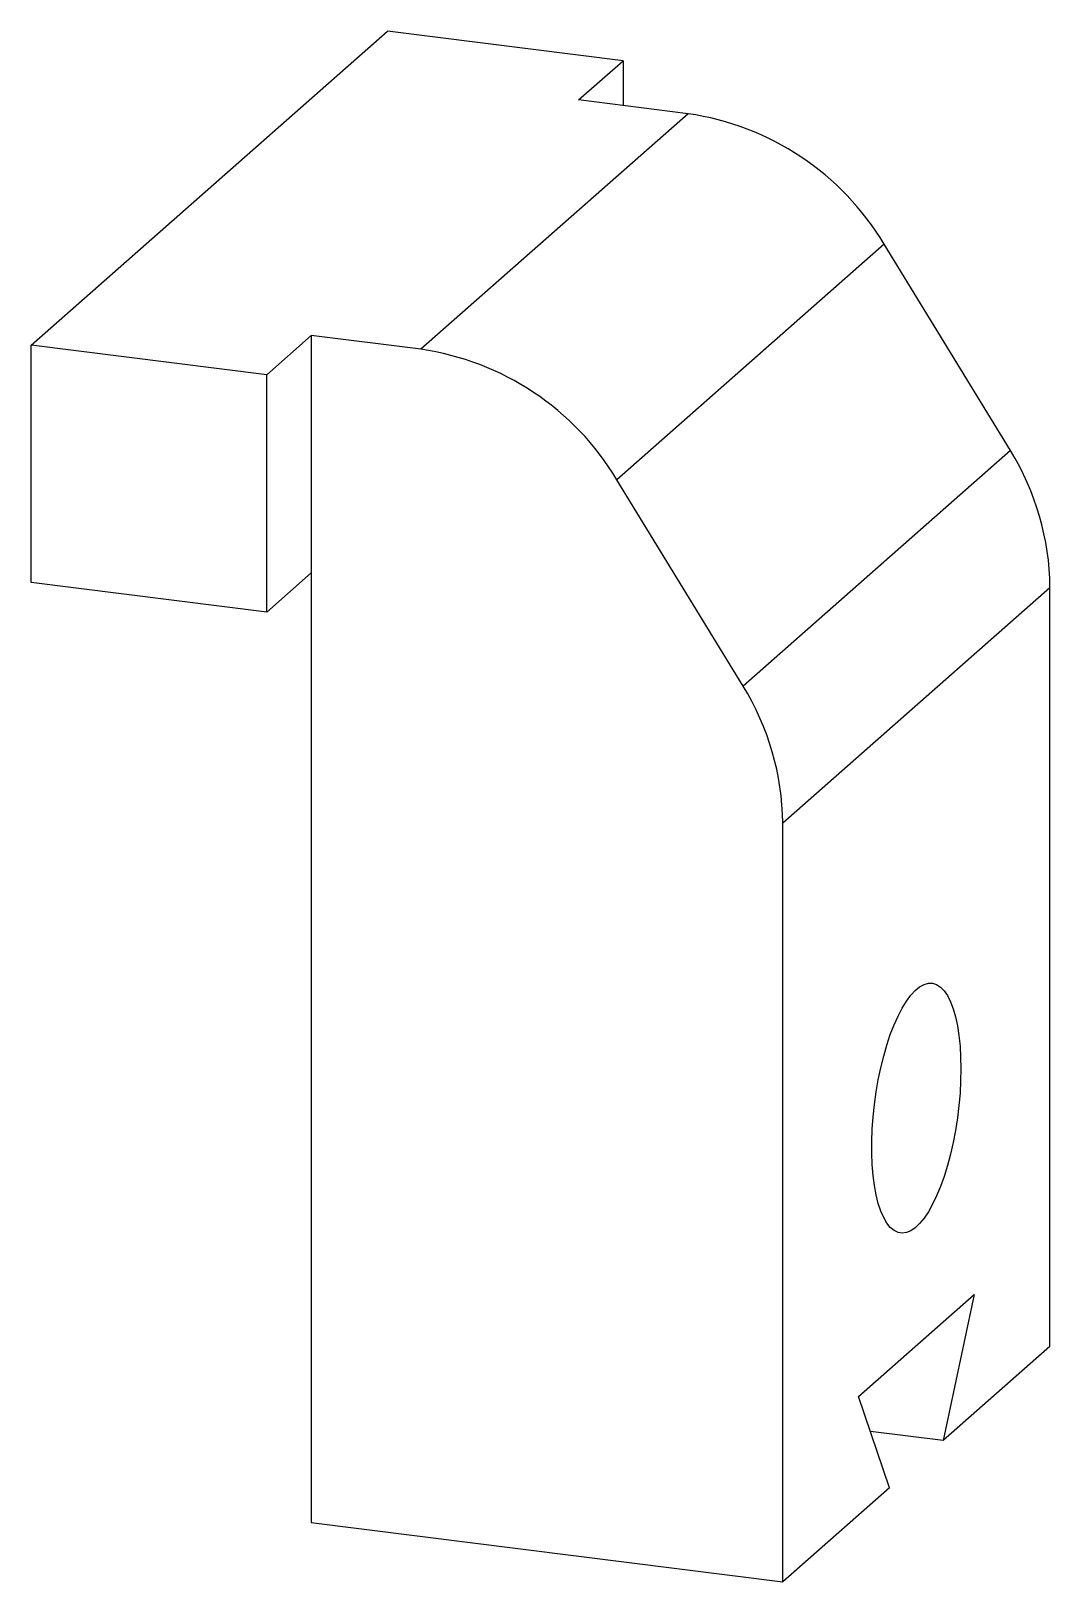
# Paper-space layout '_Dimetric' of a CAD drawing. Header units: millimetres. Extents: x -31.1 to 9.4, y -34.1 to 27.5.
import ezdxf

# ---------------------------------------------------------------- set-up
doc = ezdxf.new("R2010")
doc.units = ezdxf.units.MM

psp = doc.layouts.new('_Dimetric')

# ---------------------------------------------------------------- linework, layer by layer
at = {"color": 7, "linetype": 'Continuous', "lineweight": 25}
for p, q in [((-31.083, 15.014), (-16.941, 27.486)), ((-7.586, 26.308), (-16.941, 27.486)), ((-9.354, 24.749), (-7.586, 26.308)), ((-7.586, 26.308), (-7.586, 24.526)), ((-5.009, 24.201), (-9.354, 24.749)), ((-5.009, 24.201), (-15.615, 14.847)), ((2.774, 19.024), (-7.833, 9.67)), ((7.782, 10.823), (2.774, 19.024)), ((-21.729, 13.836), (-31.083, 15.014)), ((-31.083, 5.586), (-31.083, 15.014)), ((-21.729, 13.836), (-19.961, 15.395)), ((-19.961, 15.395), (-19.961, -31.746)), ((-15.615, 14.847), (-19.961, 15.395)), ((-21.729, 4.407), (-21.729, 13.836)), ((7.782, 10.823), (-2.824, 1.469)), ((-2.824, 1.469), (-7.833, 9.67)), ((-21.729, 4.407), (-31.083, 5.586)), ((-19.961, 5.967), (-21.729, 4.407)), ((-1.252, -3.96), (9.354, 5.394)), ((9.354, -24.749), (9.354, 5.394)), ((-1.252, -34.103), (-1.252, -3.96)), ((1.753, -26.738), (6.349, -22.685)), ((6.349, -22.685), (5.112, -28.49)), ((9.354, -24.749), (5.112, -28.49)), ((2.99, -30.361), (1.753, -26.738)), ((5.112, -28.49), (2.227, -28.127)), ((2.99, -30.361), (-1.252, -34.103)), ((-19.961, -31.746), (-1.252, -34.103))]:
    psp.add_line(p, q, dxfattribs=at)
at = {"color": 7, "linetype": 'Continuous', "lineweight": 25, "flags": 128}
psp.add_lwpolyline([(5.819, -13.725), (5.81, -14.202), (5.784, -14.69), (5.74, -15.183), (5.68, -15.678), (5.603, -16.169), (5.511, -16.651), (5.405, -17.12), (5.285, -17.57), (5.153, -17.997), (5.01, -18.398), (4.857, -18.767), (4.697, -19.102), (4.53, -19.399), (4.358, -19.655), (4.183, -19.868), (4.007, -20.035), (3.831, -20.155), (3.657, -20.226), (3.488, -20.249), (3.324, -20.222), (3.167, -20.146), (3.019, -20.021), (2.881, -19.85), (2.755, -19.633), (2.642, -19.373), (2.542, -19.072), (2.458, -18.734), (2.39, -18.361), (2.338, -17.958), (2.303, -17.528), (2.285, -17.076), (2.285, -16.606), (2.303, -16.123), (2.338, -15.631), (2.39, -15.136), (2.458, -14.643), (2.542, -14.156), (2.642, -13.68), (2.755, -13.22), (2.881, -12.781), (3.019, -12.366), (3.167, -11.981), (3.324, -11.628), (3.488, -11.312), (3.657, -11.035), (3.831, -10.8), (4.007, -10.61), (4.183, -10.466), (4.358, -10.371), (4.53, -10.324), (4.697, -10.326), (4.857, -10.378), (5.01, -10.478), (5.153, -10.626), (5.285, -10.82), (5.405, -11.059), (5.511, -11.34), (5.603, -11.66), (5.68, -12.016), (5.74, -12.404), (5.784, -12.821), (5.81, -13.263), (5.819, -13.725)], dxfattribs=at)
at = {"color": 7, "linetype": 'Continuous', "lineweight": 25}
for centre, radius, start, end in [((-6.554, 13.441), 10.871, 30.90178, 81.82734), ((-17.161, 4.087), 10.871, 30.90178, 81.82734), ((-1.115, 5.305), 10.47, 0.4879, 31.80709), ((-11.722, -4.049), 10.47, 0.4879, 31.80709)]:
    psp.add_arc(centre, radius, start, end, dxfattribs=at)

doc.saveas('drawing.dxf')
